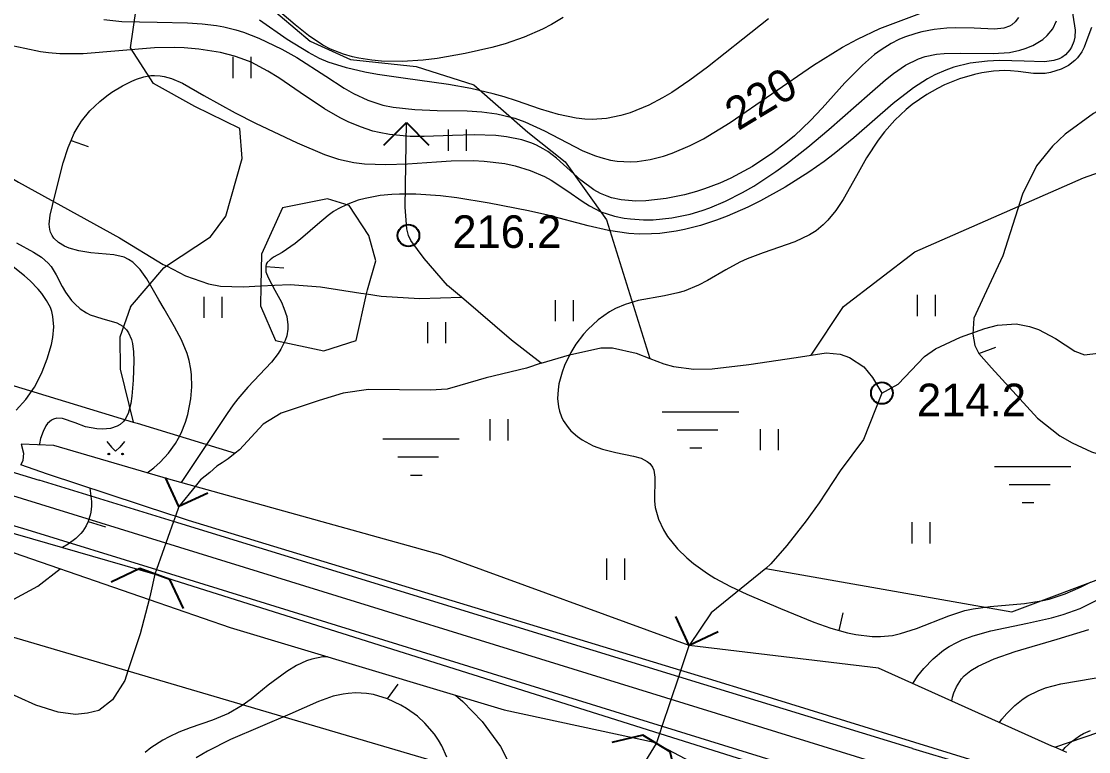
# Model space of a CAD drawing. Extents: x 1000 to 4000, y -5000 to -1000.
# Drawn here: x 1615.8 to 1733.7, y -4845.6 to -4764.9 of the extents above; entities that cross this region are included whole.
import ezdxf
from ezdxf.enums import TextEntityAlignment as Align

# ---------------------------------------------------------------- set-up
doc = ezdxf.new("R2010")
doc.units = 0
doc.header["$MEASUREMENT"] = 0
for name, color, linetype in [('30', 7, 'CONTINUOUS'), ('СЛОЙ_11', 7, 'CONTINUOUS'), ('СЛОЙ_24', 7, 'CONTINUOUS'), ('СЛОЙ_30', 7, 'CONTINUOUS'), ('СЛОЙ_31', 7, 'CONTINUOUS'), ('СЛОЙ_33', 7, 'CONTINUOUS'), ('СЛОЙ_34', 7, 'CONTINUOUS'), ('СЛОЙ_37', 7, 'CONTINUOUS'), ('СЛОЙ_40', 7, 'CONTINUOUS'), ('СЛОЙ_41', 7, 'CONTINUOUS'), ('СЛОЙ_50', 7, 'CONTINUOUS'), ('СЛОЙ_51', 7, 'CONTINUOUS')]:
    doc.layers.add(name, color=color, linetype=linetype)
doc.styles.add('STYLE-CHAR_FAST_FONT', font='CHAR_FAST_FONT.shx')

# ---------------------------------------------------------------- blocks, each defined once
blk = doc.blocks.new('264_1')
at = {"layer": '30', "color": 7, "linetype": 'Continuous'}
for p, q in [((-4.258, 2.494), (-1.763, 0.001)), ((1.764, 0.001), (4.258, 2.495)), ((-1.763, 0.001), (1.764, 0.001))]:
    blk.add_line(p, q, dxfattribs=at)
blk = doc.blocks.new('264_3')
at = {"layer": 'СЛОЙ_31', "color": 4, "linetype": 'Continuous'}
for p, q in [((-2.49, 2.49), (0, 0)), ((0, 0), (2.49, 2.5))]:
    blk.add_line(p, q, dxfattribs=at)
blk = doc.blocks.new('264_4')
at = {"layer": 'СЛОЙ_31', "color": 4, "linetype": 'Continuous'}
for p, q in [((-2.5, 2.49), (0, 0)), ((0, 0), (2.49, 2.49))]:
    blk.add_line(p, q, dxfattribs=at)
blk = doc.blocks.new('213')
at = {"layer": '30', "color": 4, "linetype": 'Continuous'}
blk.add_circle((0, 0), 1.2, dxfattribs=at)

msp = doc.modelspace()

# ---------------------------------------------------------------- linework, layer by layer
at = {"layer": 'СЛОЙ_11', "color": 253, "linetype": 'Continuous', "lineweight": 0}
for points in [[(1509.75, -4802.02), (1627.55, -4836.71)], [(1627.55, -4836.71), (1671.64, -4849.69)]]:
    msp.add_lwpolyline(points, dxfattribs=at)
at = {"layer": 'СЛОЙ_24', "color": 253, "linetype": 'Continuous', "lineweight": 0}
for p, q in [((1632.59, -4820.19), (1617.75, -4815.62)), ((1616.38, -4821.07), (1630.71, -4825.51)), ((1688.4, -4837.36), (1632.59, -4820.19)), ((1630.71, -4825.51), (1686.58, -4842.81)), ((1714.21, -4845.3), (1688.4, -4837.36)), ((1686.58, -4842.81), (1712.76, -4850.92))]:
    msp.add_line(p, q, dxfattribs=at)
for points in [[(1005.78, -4627.72), (1032.22, -4636.24), (1043.96, -4639.79), (1109.44, -4660.33), (1149, -4672.24), (1235.46, -4698.92), (1300.24, -4718.46), (1378.16, -4742.56), (1437.73, -4760.98), (1491.39, -4777.15), (1550.45, -4795.02), (1617.75, -4815.62)], [(1521.82, -4792.25), (1573.31, -4808.29), (1616.38, -4821.07)], [(1729.93, -4845.15), (1749.17, -4838.57), (1774.44, -4834.5), (1802.23, -4825.26), (1813.4, -4819.94)], [(1714.21, -4845.3), (1752.11, -4856.63)]]:
    msp.add_lwpolyline(points, dxfattribs=at)
at = {"layer": 'СЛОЙ_30', "color": 253, "linetype": 'Continuous', "lineweight": 0}
for points in [[(1664.4, -4795.41), (1662.87, -4794.11), (1660.26, -4791.13), (1658.81, -4789.15), (1658.54, -4788.59), (1658.38, -4787.86), (1658.18, -4785.45), (1658.31, -4776.1)], [(1605.8, -4777.17), (1607.94, -4778.16), (1615.48, -4782.71), (1626.62, -4788.84), (1631.45, -4791.78), (1631.81, -4791.96)], [(1631.81, -4791.96), (1633.92, -4793.04), (1636.46, -4793.93), (1637.77, -4794.18), (1640.29, -4794.28), (1642.25, -4794.17)], [(1642.25, -4794.17), (1643.74, -4794.08), (1645.46, -4794.02), (1648.84, -4794.26), (1653.29, -4794.96), (1653.92, -4795.05)], [(1653.92, -4795.05), (1655.51, -4795.28), (1659.78, -4795.57), (1664.4, -4795.41)], [(1673.2, -4802.69), (1669.93, -4800.15), (1664.4, -4795.41)], [(1710.84, -4806), (1712.64, -4805.03), (1715.56, -4801.98), (1716.75, -4801.11), (1719.51, -4799.83), (1722.23, -4798.85), (1723.61, -4798.51), (1725.67, -4798.37), (1727.16, -4798.63), (1728.14, -4798.96), (1730.03, -4799.97), (1732.16, -4801.39), (1733.22, -4801.77), (1734.74, -4801.61), (1737.92, -4800.17), (1739.43, -4799.68), (1740.45, -4799.5), (1742.5, -4799.48), (1743.54, -4799.71)], [(1673.2, -4802.69), (1676.34, -4801.78), (1679.78, -4800.99), (1681.1, -4801.01), (1683.7, -4801.58), (1685.22, -4802.17)], [(1685.22, -4802.17), (1686.74, -4802.76), (1687.83, -4803.05), (1690.08, -4803.35), (1692.11, -4803.33), (1696.16, -4802.86), (1701.36, -4802.07), (1703.02, -4801.82)], [(1703.02, -4801.82), (1704.68, -4801.56), (1706.23, -4801.69), (1707.28, -4802.08), (1708.85, -4803.12), (1709.79, -4804.28), (1710.84, -4806)], [(1673.2, -4802.69), (1671.58, -4803.27), (1667.14, -4804.33), (1664.22, -4805.18), (1662.82, -4805.59), (1660.98, -4805.7), (1654.11, -4805.6), (1651.32, -4806), (1648.66, -4806.81), (1644.47, -4808.22), (1642.5, -4809.44), (1639.88, -4812.27), (1639.41, -4812.64)], [(1710.84, -4806), (1708.8, -4811.15), (1706.22, -4814.59), (1703.91, -4818.15), (1702.46, -4820.14), (1700.34, -4822.84), (1698.59, -4824.86), (1698.02, -4825.39)], [(1615.77, -4811.65), (1616.01, -4812.63), (1615.94, -4813.44), (1615.71, -4813.92)], [(1639.41, -4812.64), (1638.61, -4813.28), (1637.96, -4813.72), (1637.36, -4814.07), (1636.59, -4814.77), (1635.58, -4815.61), (1634.98, -4816.33)], [(1634.98, -4816.33), (1633.17, -4818.54)], [(1698.02, -4825.39), (1692, -4830.29), (1689.55, -4833.89)], [(1630.54, -4826.01), (1630.06, -4828.19), (1629.89, -4828.82)], [(1629.89, -4828.82), (1628.89, -4832.62), (1627.84, -4835.81), (1627.55, -4836.71)], [(1627.55, -4836.71), (1627.2, -4837.77), (1625.83, -4839.92), (1624.35, -4841.07), (1623.08, -4841.39), (1621.76, -4841.54), (1619.85, -4841.26), (1617.37, -4840.5), (1613.49, -4838.72), (1605.38, -4833.77), (1602.46, -4832.44), (1599.31, -4831.7), (1590.72, -4830.44)], [(1681.59, -4852.65), (1682.1, -4851.96), (1684.76, -4846.66), (1685.95, -4844.72)]]:
    msp.add_lwpolyline(points, dxfattribs=at)
at = {"layer": 'СЛОЙ_31', "color": 253, "linetype": 'Continuous', "lineweight": 0}
for p, q in [((1633.17, -4818.54), (1632.79, -4819.62)), ((1632.79, -4819.62), (1632.59, -4820.19)), ((1632.59, -4820.19), (1630.71, -4825.51)), ((1630.71, -4825.51), (1630.54, -4826.01)), ((1688.63, -4836.65), (1689.55, -4833.89)), ((1686.58, -4842.81), (1688.4, -4837.36)), ((1688.4, -4837.36), (1688.63, -4836.65)), ((1686.32, -4843.62), (1686.58, -4842.81)), ((1685.95, -4844.72), (1686.32, -4843.62))]:
    msp.add_line(p, q, dxfattribs=at)
at = {"layer": 'СЛОЙ_33', "color": 253, "linetype": 'Continuous', "lineweight": 0}
for p, q in [((1686.58, -4808.07), (1695.03, -4808.07)), ((1688.22, -4810.07), (1692.72, -4810.07)), ((1655.7, -4811.06), (1664.15, -4811.06)), ((1689.64, -4812.07), (1690.95, -4812.07)), ((1657.35, -4813.06), (1661.85, -4813.06)), ((1723.28, -4814.11), (1731.73, -4814.11)), ((1658.77, -4815.06), (1660.07, -4815.06)), ((1724.92, -4816.11), (1729.42, -4816.11)), ((1726.34, -4818.11), (1727.64, -4818.11))]:
    msp.add_line(p, q, dxfattribs=at)
msp.add_lwpolyline([(1698.02, -4825.39), (1725.18, -4830.18), (1747.97, -4821.63), (1764.34, -4819.5), (1780.01, -4813.09), (1790.69, -4801.7), (1797.83, -4793.55), (1797.91, -4790.6), (1797.15, -4788.35), (1795.75, -4785.19)], dxfattribs=at)
at = {"layer": 'СЛОЙ_37', "color": 253, "linetype": 'Continuous', "lineweight": 0}
for points in [[(1634.98, -4816.33), (1632.06, -4815.52), (1619.35, -4811.81), (1615.77, -4811.65)], [(1632.29, -4819.47), (1618.68, -4814.95), (1615.71, -4813.92)], [(1689.55, -4833.89), (1662.12, -4823.87), (1634.98, -4816.33)], [(1632.79, -4819.62), (1632.29, -4819.47)], [(1634.26, -4820.07), (1632.79, -4819.62)], [(1611.76, -4820.59), (1630.54, -4826.01)], [(1688.63, -4836.65), (1634.26, -4820.07)], [(1610.9, -4822.26), (1629.89, -4828.82)], [(1630.54, -4826.01), (1686.32, -4843.62)], [(1629.89, -4828.82), (1638.86, -4831.91), (1669.11, -4841.02), (1685.7, -4844.59), (1685.95, -4844.72)], [(1729.93, -4845.15), (1729.6, -4845.01), (1710.47, -4836.39), (1689.55, -4833.89)], [(1691.68, -4837.59), (1688.63, -4836.65)], [(1753.61, -4856.54), (1752.49, -4856.38), (1696.74, -4839.13), (1691.68, -4837.59)], [(1685.95, -4844.72), (1690.32, -4847.04), (1711.32, -4853.42), (1728.91, -4857.57)], [(1686.32, -4843.62), (1694.84, -4846.33), (1729.87, -4856.62)], [(1731.26, -4845.74), (1729.93, -4845.15)]]:
    msp.add_lwpolyline(points, dxfattribs=at)
at = {"layer": 'СЛОЙ_40', "color": 253, "linetype": 'Continuous', "lineweight": 0}
for p, q in [((1649.58, -4784.53), (1644.62, -4785.55)), ((1651.99, -4785.29), (1649.58, -4784.53)), ((1644.62, -4785.55), (1642.32, -4790.64)), ((1654.16, -4788.6), (1651.99, -4785.29)), ((1654.92, -4791.4), (1654.16, -4788.6)), ((1642.32, -4790.64), (1642.25, -4794.17)), ((1654.03, -4794.58), (1654.92, -4791.4)), ((1642.25, -4794.17), (1642.2, -4796.36)), ((1652.76, -4800.18), (1653.92, -4795.05)), ((1653.92, -4795.05), (1654.03, -4794.58)), ((1642.2, -4796.36), (1643.85, -4800.18)), ((1643.85, -4800.18), (1649.19, -4801.32)), ((1649.19, -4801.32), (1652.76, -4800.18))]:
    msp.add_line(p, q, dxfattribs=at)
for points in [[(1631.81, -4791.96), (1636.67, -4788.74), (1638.38, -4786.44), (1640.16, -4780.07), (1639.91, -4776.77), (1634.94, -4774.35), (1630.36, -4771.8), (1627.82, -4767.86), (1628.45, -4763.53), (1630.57, -4762.4), (1633.93, -4761.63), (1636.49, -4761.56), (1640.42, -4762.26), (1642.71, -4762.9), (1647.68, -4767.1), (1652.13, -4769.14), (1659.38, -4769.9), (1665.75, -4771.94), (1671.73, -4777.16), (1675.84, -4780.43), (1680.41, -4786.86), (1685.22, -4802.17)], [(1703.02, -4801.82), (1706.61, -4796.43), (1714.47, -4790.39), (1733.12, -4782.2), (1745.27, -4777.89), (1748.61, -4775.19), (1753.46, -4766.67), (1758.1, -4766.89), (1761.55, -4766.75)], [(1520.78, -4776.16), (1607.49, -4802.91), (1628.14, -4809.21)], [(1627.83, -4796.49), (1631.51, -4792.16), (1631.81, -4791.96)], [(1627.83, -4796.49), (1626.67, -4799.84), (1626.69, -4803.37), (1628.14, -4809.21)], [(1628.14, -4809.21), (1628.57, -4809.34)], [(1628.57, -4809.34), (1639.41, -4812.64)]]:
    msp.add_lwpolyline(points, dxfattribs=at)
at = {"layer": 'СЛОЙ_41', "color": 253, "linetype": 'Continuous', "lineweight": 0}
for p, q in [((1639.17, -4771.2), (1639.17, -4768.86)), ((1641.12, -4768.86), (1641.12, -4771.2)), ((1662.96, -4779.22), (1662.96, -4776.88)), ((1664.91, -4776.88), (1664.91, -4779.22)), ((1714.79, -4797.49), (1714.79, -4795.16)), ((1716.74, -4795.16), (1716.74, -4797.49)), ((1635.98, -4797.69), (1635.98, -4795.35)), ((1637.93, -4795.35), (1637.93, -4797.69)), ((1674.79, -4798.07), (1674.79, -4795.73)), ((1676.74, -4795.73), (1676.74, -4798.07)), ((1660.67, -4800.49), (1660.67, -4798.15)), ((1662.62, -4798.15), (1662.62, -4800.49)), ((1667.58, -4811.23), (1667.58, -4808.89)), ((1669.53, -4808.89), (1669.53, -4811.23)), ((1697.44, -4812.32), (1697.44, -4809.98)), ((1699.39, -4809.98), (1699.39, -4812.32)), ((1625.22, -4811.35), (1625.73, -4812)), ((1627.17, -4811.35), (1626.66, -4812)), ((1625.73, -4812), (1626.19, -4812.41)), ((1626.66, -4812), (1626.19, -4812.41)), ((1714.2, -4822.63), (1714.2, -4820.29)), ((1716.15, -4820.29), (1716.15, -4822.63)), ((1680.45, -4826.64), (1680.45, -4824.3)), ((1682.4, -4824.3), (1682.4, -4826.64))]:
    msp.add_line(p, q, dxfattribs=at)
for centre in [(1625.44, -4812.74), (1626.96, -4812.74)]:
    msp.add_circle(centre, 0.0976, dxfattribs=at)
for points in [[(1625.35, -4812.78), (1625.34, -4812.72), (1625.35, -4812.7)], [(1625.34, -4812.76), (1625.34, -4812.74), (1625.34, -4812.72)], [(1625.34, -4812.76), (1625.34, -4812.72), (1625.35, -4812.78)], [(1625.36, -4812.79), (1625.35, -4812.7), (1625.36, -4812.68)], [(1625.35, -4812.78), (1625.35, -4812.7), (1625.36, -4812.79)], [(1625.37, -4812.81), (1625.36, -4812.68), (1625.37, -4812.67)], [(1625.36, -4812.79), (1625.36, -4812.68), (1625.37, -4812.81)], [(1625.38, -4812.82), (1625.37, -4812.67), (1625.38, -4812.66)], [(1625.37, -4812.81), (1625.37, -4812.67), (1625.38, -4812.82)], [(1625.4, -4812.83), (1625.38, -4812.66), (1625.4, -4812.65)], [(1625.38, -4812.82), (1625.38, -4812.66), (1625.4, -4812.83)], [(1625.42, -4812.83), (1625.4, -4812.65), (1625.42, -4812.64)], [(1625.4, -4812.83), (1625.4, -4812.65), (1625.42, -4812.83)], [(1625.42, -4812.83), (1625.42, -4812.64), (1625.44, -4812.84)], [(1625.44, -4812.84), (1625.42, -4812.64), (1625.44, -4812.64)], [(1626.87, -4812.78), (1626.86, -4812.72), (1626.87, -4812.7)], [(1626.86, -4812.76), (1626.86, -4812.74), (1626.86, -4812.72)], [(1626.86, -4812.76), (1626.86, -4812.72), (1626.87, -4812.78)], [(1626.88, -4812.79), (1626.87, -4812.7), (1626.88, -4812.68)], [(1626.87, -4812.78), (1626.87, -4812.7), (1626.88, -4812.79)], [(1626.89, -4812.81), (1626.88, -4812.68), (1626.89, -4812.67)], [(1626.88, -4812.79), (1626.88, -4812.68), (1626.89, -4812.81)], [(1626.9, -4812.82), (1626.89, -4812.67), (1626.9, -4812.66)], [(1626.89, -4812.81), (1626.89, -4812.67), (1626.9, -4812.82)], [(1626.92, -4812.83), (1626.9, -4812.66), (1626.92, -4812.65)], [(1626.9, -4812.82), (1626.9, -4812.66), (1626.92, -4812.83)], [(1626.94, -4812.83), (1626.92, -4812.65), (1626.94, -4812.64)], [(1626.92, -4812.83), (1626.92, -4812.65), (1626.94, -4812.83)], [(1626.94, -4812.83), (1626.94, -4812.64), (1626.96, -4812.84)], [(1626.96, -4812.84), (1626.94, -4812.64), (1626.96, -4812.64)]]:
    msp.add_solid(points, dxfattribs=at)
at = {"layer": 'СЛОЙ_41', "color": 253, "linetype": 'Continuous', "lineweight": 0, "extrusion": (0, 0, -1)}
for points in [[(-1625.44, -4812.84), (-1625.44, -4812.64), (-1625.46, -4812.83)], [(-1625.46, -4812.83), (-1625.44, -4812.64), (-1625.46, -4812.64)], [(-1625.46, -4812.83), (-1625.46, -4812.64), (-1625.47, -4812.83)], [(-1625.47, -4812.83), (-1625.46, -4812.64), (-1625.47, -4812.65)], [(-1625.47, -4812.83), (-1625.47, -4812.65), (-1625.49, -4812.82)], [(-1625.49, -4812.82), (-1625.47, -4812.65), (-1625.49, -4812.66)], [(-1625.49, -4812.82), (-1625.49, -4812.66), (-1625.51, -4812.81)], [(-1625.51, -4812.81), (-1625.49, -4812.66), (-1625.51, -4812.67)], [(-1625.51, -4812.81), (-1625.51, -4812.67), (-1625.52, -4812.79)], [(-1625.52, -4812.79), (-1625.51, -4812.67), (-1625.52, -4812.68)], [(-1625.52, -4812.79), (-1625.52, -4812.68), (-1625.53, -4812.78)], [(-1625.53, -4812.78), (-1625.52, -4812.68), (-1625.53, -4812.7)], [(-1625.53, -4812.78), (-1625.53, -4812.7), (-1625.53, -4812.76)], [(-1625.53, -4812.76), (-1625.53, -4812.7), (-1625.53, -4812.72)], [(-1625.53, -4812.76), (-1625.53, -4812.72), (-1625.53, -4812.74)], [(-1626.96, -4812.84), (-1626.96, -4812.64), (-1626.98, -4812.83)], [(-1626.98, -4812.83), (-1626.96, -4812.64), (-1626.98, -4812.64)], [(-1626.98, -4812.83), (-1626.98, -4812.64), (-1626.99, -4812.83)], [(-1626.99, -4812.83), (-1626.98, -4812.64), (-1626.99, -4812.65)], [(-1626.99, -4812.83), (-1626.99, -4812.65), (-1627.01, -4812.82)], [(-1627.01, -4812.82), (-1626.99, -4812.65), (-1627.01, -4812.66)], [(-1627.01, -4812.82), (-1627.01, -4812.66), (-1627.03, -4812.81)], [(-1627.03, -4812.81), (-1627.01, -4812.66), (-1627.03, -4812.67)], [(-1627.03, -4812.81), (-1627.03, -4812.67), (-1627.04, -4812.79)], [(-1627.04, -4812.79), (-1627.03, -4812.67), (-1627.04, -4812.68)], [(-1627.04, -4812.79), (-1627.04, -4812.68), (-1627.05, -4812.78)], [(-1627.05, -4812.78), (-1627.04, -4812.68), (-1627.05, -4812.7)], [(-1627.05, -4812.78), (-1627.05, -4812.7), (-1627.05, -4812.76)], [(-1627.05, -4812.76), (-1627.05, -4812.7), (-1627.05, -4812.72)], [(-1627.05, -4812.76), (-1627.05, -4812.72), (-1627.06, -4812.74)]]:
    msp.add_solid(points, dxfattribs=at)
at = {"layer": 'СЛОЙ_50', "color": 253, "linetype": 'Continuous', "lineweight": 0}
for p, q in [((1642.77, -4792.01), (1644.76, -4792.15)), ((1721.56, -4801.63), (1723.44, -4800.94)), ((1623.17, -4820.18), (1625.08, -4820.77)), ((1656.22, -4839.79), (1657.4, -4838.17))]:
    msp.add_line(p, q, dxfattribs=at)
for points in [[(1733.74, -4760.9), (1733.34, -4761.04), (1732.6, -4761.49), (1732.17, -4761.96), (1732.02, -4762.22), (1731.83, -4762.87), (1731.81, -4763.32), (1731.92, -4764.25), (1732.19, -4765.88), (1732.17, -4766.68), (1732.05, -4767.16), (1731.79, -4767.78), (1731.61, -4768.06), (1731.13, -4768.61), (1730.73, -4768.9), (1730.44, -4769.05), (1729.82, -4769.25)], [(1642.03, -4766.78), (1644.56, -4768), (1646.21, -4768.93), (1649.43, -4770.97), (1651.45, -4772.29), (1652.47, -4772.89), (1654.04, -4773.65), (1655.72, -4774.18), (1656.87, -4774.42), (1659.26, -4774.67), (1661.71, -4774.76), (1665.01, -4774.83), (1666.66, -4774.94), (1668.29, -4775.16), (1669.09, -4775.31), (1670.28, -4775.63), (1671.39, -4776.02), (1673.56, -4777.02), (1677.74, -4779.19), (1679.1, -4779.76), (1679.78, -4779.98), (1680.88, -4780.25), (1681.61, -4780.37), (1683.07, -4780.44), (1683.8, -4780.4), (1685.26, -4780.19), (1686.72, -4779.82), (1687.69, -4779.49), (1689.65, -4778.65), (1691.12, -4777.89), (1694.08, -4776.1), (1703.28, -4769.75), (1706.49, -4767.77), (1708.13, -4766.88), (1710.63, -4765.72), (1712.68, -4764.94), (1715.32, -4763.94)], [(1675.62, -4764.51), (1674.34, -4765.27), (1673.36, -4765.78), (1671.34, -4766.67), (1669.22, -4767.39), (1667.77, -4767.81), (1664.79, -4768.49), (1661.7, -4769.02), (1660.15, -4769.2), (1657.84, -4769.35), (1655.58, -4769.32), (1654.48, -4769.23), (1653.06, -4769), (1652.37, -4768.85), (1651.37, -4768.56), (1649.93, -4767.98), (1649.09, -4767.54), (1647.51, -4766.49), (1646.01, -4765.3), (1644.07, -4763.66)], [(1725.93, -4764.5), (1725.57, -4764.99), (1725.21, -4765.29), (1724.94, -4765.45), (1724.33, -4765.66), (1723.3, -4765.78), (1721.02, -4765.68), (1719, -4765.64), (1718.02, -4765.69), (1716.61, -4765.83), (1715.26, -4766.08), (1714.6, -4766.25), (1713.34, -4766.67), (1712.73, -4766.93), (1711.86, -4767.37), (1710.75, -4768.06), (1710.04, -4768.58), (1708.69, -4769.75), (1706.76, -4771.71), (1704.24, -4774.51), (1702.94, -4775.89), (1701.17, -4777.57), (1700.24, -4778.36), (1698.8, -4779.47), (1696.54, -4780.97), (1694.16, -4782.25), (1692.93, -4782.8), (1691.23, -4783.44), (1690.37, -4783.72), (1689.04, -4784.09), (1687, -4784.51), (1684.77, -4784.76), (1683.66, -4784.78), (1682.03, -4784.65), (1680.99, -4784.42), (1680.49, -4784.26), (1679.77, -4783.96), (1679.01, -4783.54), (1677.59, -4782.47), (1674.88, -4780.04), (1673.93, -4779.32), (1673.43, -4779.01), (1672.68, -4778.61), (1672.16, -4778.39), (1671.07, -4778.03)], [(1624.88, -4764.73), (1626.86, -4764.93), (1630.78, -4765.03), (1634.12, -4765.08), (1635.75, -4765.18), (1637.35, -4765.38), (1638.15, -4765.52), (1639.46, -4765.85)], [(1698.33, -4764.65), (1695.47, -4766.9), (1691.59, -4769.99), (1689.62, -4771.44), (1687.63, -4772.77), (1686.62, -4773.37), (1685.1, -4774.17), (1683.04, -4775.02), (1682.01, -4775.34), (1680.43, -4775.66), (1678.84, -4775.77), (1678.04, -4775.75), (1677.07, -4775.64), (1675.11, -4775.22), (1673.12, -4774.61), (1670.46, -4773.7), (1669.13, -4773.27), (1667.89, -4772.92), (1665.42, -4772.34), (1662.95, -4771.89), (1657.94, -4771.19), (1655.14, -4770.79), (1653.74, -4770.54), (1651.69, -4770.07), (1649.69, -4769.42), (1648.73, -4769.01), (1647.5, -4768.38), (1645.14, -4766.91), (1642.07, -4764.8)], [(1734.01, -4765.59), (1733.61, -4766.68), (1733.19, -4767.79), (1732.93, -4768.28), (1732.46, -4768.94), (1732.16, -4769.25), (1731.46, -4769.8), (1730.65, -4770.22), (1729.47, -4770.59), (1728.87, -4770.68), (1727.59, -4770.68), (1725.9, -4770.48), (1725.06, -4770.39), (1724.43, -4770.36), (1723.16, -4770.41), (1721.9, -4770.6), (1721.07, -4770.78), (1719.43, -4771.28), (1717.77, -4771.95), (1716.97, -4772.34), (1715.8, -4773), (1714.17, -4774.13), (1713.51, -4774.67), (1712.27, -4775.85), (1711.14, -4777.14), (1710.43, -4778.06), (1709.13, -4780.02), (1708.02, -4781.99), (1706.55, -4784.6), (1705.75, -4785.81), (1704.86, -4786.91), (1704.37, -4787.4), (1703.58, -4788.06), (1702.85, -4788.53), (1701.24, -4789.29), (1697.71, -4790.5), (1695.95, -4791.17), (1695.15, -4791.55), (1693.61, -4792.39), (1691.59, -4793.55), (1690.57, -4794.08), (1688.99, -4794.73), (1688.29, -4794.93), (1686.84, -4795.24), (1683.9, -4795.79), (1682.47, -4796.21), (1681.43, -4796.66), (1680.76, -4797.03), (1679.49, -4797.91), (1678.35, -4798.97), (1677.88, -4799.49), (1677.03, -4800.61), (1676.47, -4801.51), (1675.79, -4802.94), (1675.51, -4803.69), (1675.17, -4804.98), (1675.07, -4805.64), (1675.02, -4806.6), (1675.11, -4807.54), (1675.22, -4807.99), (1675.45, -4808.63), (1675.65, -4809.04), (1676.17, -4809.8), (1676.48, -4810.16), (1677.2, -4810.81), (1677.74, -4811.19), (1678.95, -4811.84), (1679.96, -4812.21), (1681.46, -4812.57), (1683.4, -4812.96), (1684.24, -4813.21), (1684.93, -4813.57), (1685.2, -4813.79), (1685.51, -4814.21), (1685.64, -4814.53), (1685.75, -4815.28), (1685.73, -4817.96)], [(1715.61, -4768.82), (1716.86, -4768.55), (1717.73, -4768.46), (1719.5, -4768.43), (1723.14, -4768.49), (1724.93, -4768.35), (1726.09, -4768.12), (1726.66, -4767.94), (1727.5, -4767.6), (1728.61, -4766.91), (1729.11, -4766.48), (1729.73, -4765.74), (1730.15, -4764.86)], [(1639.46, -4765.85), (1640.32, -4766.12), (1642.03, -4766.78)], [(1671.07, -4778.03), (1669.37, -4777.68), (1668.19, -4777.55), (1665.81, -4777.47), (1663.41, -4777.54), (1660.26, -4777.64), (1658.72, -4777.63), (1656.44, -4777.43), (1655.31, -4777.22), (1654.61, -4777.05), (1653.23, -4776.59), (1651.88, -4776.02), (1650.99, -4775.58), (1649.27, -4774.6), (1646.57, -4772.78), (1644.22, -4771.16), (1643.02, -4770.41), (1641.15, -4769.45), (1640.06, -4769.01), (1639.31, -4768.76), (1637.77, -4768.36), (1635.4, -4767.98), (1633.78, -4767.85), (1632.69, -4767.82), (1630.5, -4767.86), (1622.6, -4768.51), (1620.04, -4768.52), (1618.77, -4768.41), (1617.9, -4768.28), (1616.17, -4767.93), (1612.64, -4767.17)], [(1729.82, -4769.25), (1728.79, -4769.38), (1726.57, -4769.31), (1723.83, -4769.25), (1722.51, -4769.31), (1720.6, -4769.55), (1718.78, -4769.99), (1717.91, -4770.3), (1716.68, -4770.85), (1715.88, -4771.28), (1714.33, -4772.27), (1712.1, -4773.99), (1707.76, -4777.78), (1705.58, -4779.55), (1704.47, -4780.4), (1702.78, -4781.6), (1700.16, -4783.26), (1697.43, -4784.77), (1696.02, -4785.46), (1693.75, -4786.45), (1692.59, -4786.89), (1690.82, -4787.47), (1689.03, -4787.93), (1688.12, -4788.11), (1686.31, -4788.36), (1685.4, -4788.42), (1684.04, -4788.43), (1682.9, -4788.36), (1680.64, -4788.02), (1678.39, -4787.52), (1673.94, -4786.35), (1671.81, -4785.85), (1667.45, -4785.01), (1663.89, -4784.44), (1662.07, -4784.22), (1659.35, -4784.02), (1657.56, -4784.01), (1656.69, -4784.05), (1655.41, -4784.18), (1653.76, -4784.49), (1652.97, -4784.7), (1651.84, -4785.12), (1650.78, -4785.64), (1650.27, -4785.95), (1649.66, -4786.39), (1648.48, -4787.37), (1646.89, -4788.78), (1646.03, -4789.49), (1644.58, -4790.46), (1643.65, -4790.99), (1643.25, -4791.27)], [(1713.46, -4769.78), (1714.87, -4769.07), (1715.61, -4768.82)], [(1629.66, -4814.82), (1630.42, -4814.25), (1631.11, -4813.64), (1632.02, -4812.65), (1632.79, -4811.57), (1633.13, -4810.99), (1633.42, -4810.42), (1633.91, -4809.22), (1634.16, -4808.37), (1634.51, -4806.63), (1634.61, -4805.31), (1634.57, -4804), (1634.5, -4803.36), (1634.32, -4802.42), (1634.09, -4801.64), (1633.48, -4800.13), (1632.7, -4798.67), (1631.54, -4796.71), (1630.95, -4795.69), (1629.65, -4793.38), (1628.92, -4792.36), (1628.1, -4791.54), (1627.63, -4791.23), (1627.13, -4791), (1626.01, -4790.72), (1623.47, -4790.49), (1622.14, -4790.29), (1621.06, -4789.98), (1620.56, -4789.76), (1619.89, -4789.37), (1619.36, -4788.88), (1619.17, -4788.6), (1618.99, -4788.21), (1618.91, -4787.92), (1618.86, -4787.32), (1618.95, -4786.33), (1619.46, -4784.22), (1620.41, -4780.55), (1620.94, -4778.87), (1621.28, -4778.08), (1621.62, -4777.29), (1622.04, -4776.54), (1622.43, -4775.95), (1623.36, -4774.82), (1624.43, -4773.78), (1625.22, -4773.15), (1625.77, -4772.75), (1626.94, -4772.04), (1627.97, -4771.52), (1628.5, -4771.3), (1629.3, -4771.05), (1630.1, -4770.92), (1630.5, -4770.9), (1631.13, -4770.93), (1631.54, -4771), (1632.36, -4771.24), (1633.57, -4771.76), (1635.95, -4773.13), (1639.38, -4775.03), (1641.66, -4776.17), (1646.25, -4778.33), (1649.26, -4779.65), (1650.8, -4780.16), (1652.52, -4780.53), (1653.68, -4780.67), (1656.03, -4780.75), (1658.42, -4780.66), (1661.64, -4780.43), (1663.26, -4780.34), (1665.69, -4780.3), (1666.9, -4780.36), (1669.2, -4780.65), (1670.33, -4780.9), (1671.99, -4781.4), (1673.57, -4782.08), (1674.32, -4782.49), (1676.14, -4783.68), (1677.72, -4784.79), (1678.53, -4785.3), (1679.8, -4785.96), (1681.31, -4786.46), (1682.37, -4786.67), (1683.08, -4786.76), (1684.51, -4786.85), (1685.56, -4786.84), (1687.63, -4786.64), (1689.65, -4786.22), (1690.97, -4785.82), (1691.84, -4785.52), (1693.55, -4784.8), (1695.44, -4783.84), (1696.68, -4783.12), (1699.11, -4781.53), (1700.3, -4780.66), (1702.66, -4778.83), (1704.97, -4776.88), (1709.5, -4772.88), (1711.23, -4771.38), (1712.11, -4770.69), (1713.46, -4769.78)], [(1739.31, -4772.25), (1734.21, -4775.12), (1731.09, -4777.39), (1729.69, -4778.7), (1727.91, -4780.9), (1726.38, -4784.03), (1724.2, -4790.82), (1722.13, -4795.26), (1721, -4797.74), (1720.89, -4799.5), (1721.1, -4800.74), (1721.56, -4801.63), (1722.96, -4803.21), (1728.02, -4808.79), (1730.49, -4810.72), (1731.85, -4811.52), (1734.01, -4812.51), (1737.06, -4813.45), (1741.11, -4814.64), (1742.99, -4815.51), (1747.06, -4818.49)], [(1621.28, -4778.08), (1623.16, -4778.76)], [(1615.24, -4789.41), (1617.13, -4790.42), (1617.99, -4790.99), (1618.74, -4791.66), (1619.07, -4792.03), (1619.63, -4792.92), (1620.29, -4794.22), (1620.65, -4794.86), (1621.3, -4795.76), (1621.67, -4796.16), (1622.29, -4796.71), (1622.99, -4797.15), (1623.37, -4797.34), (1624.66, -4797.76), (1626.31, -4798.25), (1626.99, -4798.62), (1627.4, -4799.02), (1627.62, -4799.34), (1627.94, -4800.09), (1628.04, -4800.52), (1628.17, -4801.44), (1628.21, -4802.44), (1628.13, -4804.57), (1628, -4806.34), (1627.88, -4807.17), (1627.58, -4808.27), (1627.26, -4808.88), (1627.06, -4809.14), (1626.69, -4809.47), (1626.37, -4809.66), (1625.61, -4809.91), (1624.74, -4810), (1624.13, -4809.97), (1622.88, -4809.72), (1621.71, -4809.3), (1620.31, -4808.83), (1619.71, -4808.78), (1619.33, -4808.87), (1619.09, -4808.99), (1618.67, -4809.36), (1618.49, -4809.61), (1618.17, -4810.24)], [(1643.25, -4791.27), (1642.95, -4791.58), (1642.84, -4791.75), (1642.77, -4792.01), (1642.8, -4792.59), (1643.04, -4793.24), (1643.79, -4794.62), (1644.5, -4795.97), (1644.78, -4796.62), (1645.09, -4797.56), (1645.22, -4798.48), (1645.22, -4798.93), (1645.09, -4799.69), (1644.93, -4800.18), (1644.44, -4801.16), (1644.13, -4801.64), (1643.4, -4802.58), (1640.81, -4805.37), (1639.69, -4806.65), (1639.19, -4807.29), (1638.52, -4808.27), (1633.44, -4815.9)], [(1615.19, -4807.88), (1616.28, -4806.71), (1617.22, -4805.35), (1617.75, -4804.36), (1618.08, -4803.67), (1618.64, -4802.23), (1619.11, -4800.65), (1619.27, -4799.85), (1619.37, -4798.67), (1619.27, -4797.53), (1619.14, -4796.98), (1618.98, -4796.56), (1618.57, -4795.76), (1618.05, -4795), (1617.64, -4794.51), (1616.76, -4793.61), (1616.14, -4793.06), (1614.86, -4792.05)], [(1618.17, -4810.24), (1617.91, -4811.01), (1617.78, -4811.61), (1617.76, -4811.74)], [(1623.36, -4816.5), (1623.53, -4817.99), (1623.52, -4818.52), (1623.45, -4819.18), (1623.38, -4819.5), (1623.17, -4820.18), (1622.94, -4820.66), (1622.56, -4821.25), (1622.34, -4821.53), (1621.81, -4822.06), (1620.96, -4822.69), (1620.32, -4823.06)], [(1685.73, -4817.96), (1685.81, -4818.65), (1686.15, -4819.94), (1686.7, -4821.13), (1687.16, -4821.87), (1688.25, -4823.22), (1689.28, -4824.23), (1690.02, -4824.85), (1691.58, -4825.96), (1692.4, -4826.46), (1694.12, -4827.39), (1695.92, -4828.23), (1699.66, -4829.81), (1703.34, -4831.33), (1705.19, -4831.98), (1706.11, -4832.24), (1707.03, -4832.5), (1707.95, -4832.7), (1709.77, -4832.91), (1710.68, -4832.91), (1712.02, -4832.78), (1712.91, -4832.59), (1714.68, -4832.02), (1718.22, -4830.61), (1720.02, -4830.04), (1720.94, -4829.84), (1722.81, -4829.58), (1726.58, -4829.27), (1728.43, -4828.98), (1729.33, -4828.77), (1731.08, -4828.2), (1732.79, -4827.47), (1733.9, -4826.92)], [(1611.47, -4844.54), (1611, -4842.76), (1610.62, -4841.99), (1609.35, -4840.6), (1605.94, -4838.39), (1604.27, -4837.18), (1602.13, -4835.64), (1601.02, -4835.03), (1597.44, -4833.68), (1595.62, -4832.5), (1594.52, -4831.18), (1594.42, -4830.58), (1594.88, -4830.1), (1596.82, -4829.62), (1598.77, -4829.48), (1602.1, -4829.74), (1606.77, -4830.42), (1609.18, -4830.46), (1612.14, -4829.94), (1614.05, -4829.27), (1617.58, -4827.34), (1620.07, -4825.42)], [(1714.26, -4838.09), (1714.82, -4837.25), (1715.47, -4836.45), (1716.51, -4835.36), (1717.65, -4834.43), (1718.26, -4834.03), (1719.11, -4833.56), (1719.7, -4833.29), (1720.94, -4832.82), (1722.88, -4832.27), (1726.93, -4831.45), (1729.57, -4830.85), (1730.85, -4830.49), (1732.73, -4829.81), (1734.52, -4828.93)], [(1706.11, -4832.24), (1706.57, -4830.3)], [(1718.58, -4840.04), (1718.66, -4839.6), (1718.8, -4839.13), (1719.07, -4838.46), (1719.63, -4837.59), (1719.94, -4837.25), (1720.65, -4836.67), (1721.46, -4836.17), (1723.26, -4835.38), (1725.58, -4834.56), (1730.19, -4833.22), (1733.71, -4832.14)], [(1649.6, -4835.14), (1649.1, -4835.17), (1647.87, -4835.41), (1647.29, -4835.6), (1646.17, -4836.11), (1645.09, -4836.76), (1643.04, -4838.3), (1641.15, -4839.82), (1640.18, -4840.53), (1638.66, -4841.43), (1636.88, -4842.17), (1634.41, -4843), (1633.19, -4843.47), (1632.11, -4843.98), (1631.42, -4844.36), (1630.09, -4845.23), (1629.46, -4845.71)], [(1723.82, -4842.4), (1724.11, -4842.03), (1724.66, -4841.4), (1725.53, -4840.54), (1726.46, -4839.8), (1726.95, -4839.48), (1728.1, -4838.9), (1728.91, -4838.59), (1730.61, -4838.13), (1736.01, -4837.22)], [(1662.79, -4846.25), (1662.22, -4844.98), (1661.87, -4844.38), (1661.42, -4843.71), (1660.35, -4842.47), (1659.53, -4841.73), (1658.34, -4840.86), (1657.71, -4840.48), (1656.22, -4839.79), (1654.67, -4839.33), (1653.89, -4839.2), (1652.72, -4839.13), (1651.88, -4839.19), (1651.33, -4839.27), (1650.24, -4839.52), (1648.62, -4840.08), (1645.45, -4841.48), (1638.88, -4844.3), (1636.34, -4845.59), (1635.1, -4846.3)], [(1663.74, -4839.4), (1664.56, -4840.1), (1666.67, -4842.3), (1668.71, -4845.08), (1669.48, -4846.58), (1670.09, -4848.94), (1670.1, -4849.89), (1669.8, -4851.8), (1667.81, -4857.48), (1667.25, -4859.66), (1666.42, -4864.38), (1666.25, -4866.21), (1666.55, -4866.91), (1667.01, -4867.24), (1668.25, -4867.48), (1669.39, -4867.22), (1671.95, -4865.86), (1676.54, -4861.97), (1679.21, -4859.92), (1684.82, -4856.34), (1691.64, -4852.4), (1695.2, -4850.77), (1698.88, -4849.64)], [(1730.78, -4845.53), (1731.1, -4845.19), (1731.86, -4844.49), (1732.68, -4843.89), (1733.12, -4843.64), (1733.89, -4843.3)]]:
    msp.add_lwpolyline(points, dxfattribs=at)
at = {"layer": 'СЛОЙ_51', "color": 253, "linetype": 'Continuous', "lineweight": 0}
msp.add_lwpolyline([(1000, -4630), (1246.05, -4705.33), (1605.59, -4814.47), (1716.59, -4848.84), (1805.37, -4875.14), (1823.12, -4881.97), (1854.87, -4897.34), (1904.72, -4921.94), (1922.38, -4925.35), (2000, -4915.05)], dxfattribs=at)

# ---------------------------------------------------------------- block references
at = {"layer": 'СЛОЙ_30', "color": 253, "linetype": 'Continuous', "lineweight": 0}
for p in [(1658.54, -4788.59), (1710.84, -4806)]:
    msp.add_blockref('213', p, dxfattribs=at)
at = {"layer": 'СЛОЙ_31', "color": 253, "linetype": 'Continuous', "lineweight": 0, "extrusion": (0, 0, -1)}
for name, p, rotation in [('264_4', (-1658.31, -4776.1), 180), ('264_3', (-1633.17, -4818.54), 19.99997458651065), ('264_4', (-1689.55, -4833.89), 19.99997458651065)]:
    msp.add_blockref(name, p, dxfattribs=dict(at, rotation=rotation))
at = {"layer": 'СЛОЙ_31', "color": 253, "linetype": 'Continuous', "lineweight": 0, "rotation": 160.0000254134894}
msp.add_blockref('264_1', (1630.54, -4826.01), dxfattribs=at)
at = {"layer": 'СЛОЙ_31', "color": 253, "linetype": 'Continuous', "lineweight": 0, "xscale": 0.9999966841677329, "yscale": 0.9999966841677329, "zscale": 0.9999966841677329, "rotation": 148.5719900643814}
msp.add_blockref('264_1', (1685.95, -4844.72), dxfattribs=at)

# ---------------------------------------------------------------- texts
at = {"layer": 'СЛОЙ_34', "color": 253, "linetype": 'Continuous', "lineweight": 0, "style": 'STYLE-CHAR_FAST_FONT'}
for s, p in [('216.2', (1669.41, -4788.16)), ('214.2', (1720.74, -4806.76))]:
    msp.add_text(s, height=3.6, dxfattribs=at).set_placement(p, align=Align.MIDDLE_CENTER)
at = {"layer": 'СЛОЙ_50', "color": 253, "linetype": 'Continuous', "lineweight": 0, "style": 'STYLE-CHAR_FAST_FONT'}
msp.add_text('220', height=3.6, rotation=31.1895, dxfattribs=at).set_placement((1697.46, -4773.45), align=Align.MIDDLE_CENTER)

doc.saveas('drawing.dxf')
